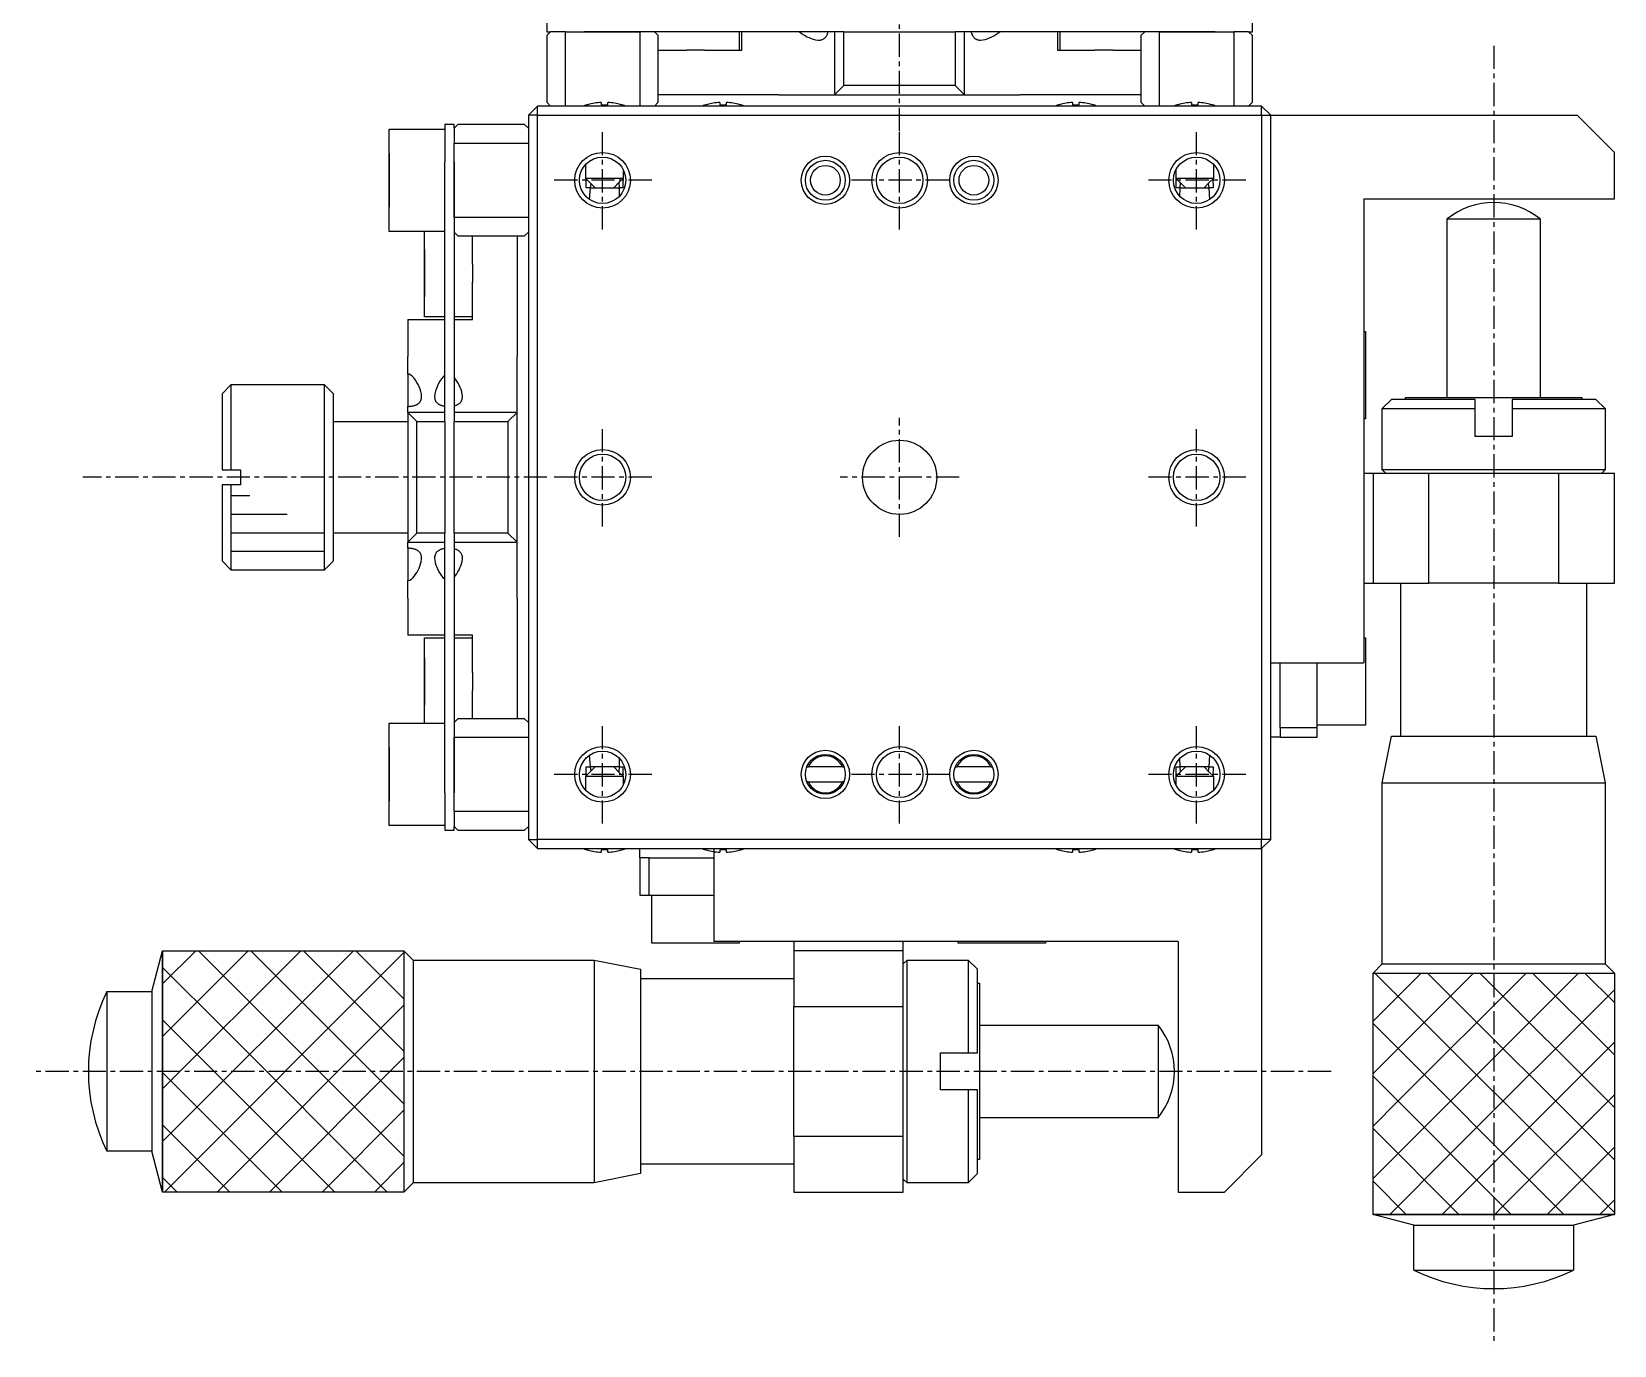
# Model space of a CAD drawing. Extents: x -3 to 342, y 10 to 218.
# Drawn here: x 197 to 282.2, y 79.5 to 150.3 of the extents above; entities that cross this region are included whole.
import ezdxf

# ---------------------------------------------------------------- set-up
doc = ezdxf.new("R2010")
doc.units = 0
doc.linetypes.add('CENTER', pattern=[2, 1.25, -0.25, 0.25, -0.25])
doc.layers.get('0').update_dxf_attribs({"linetype": 'CONTINUOUS'})
doc.layers.add('CENTER', color=1, linetype='CENTER')

msp = doc.modelspace()

# ---------------------------------------------------------------- linework, layer by layer
at = {"color": 7, "linetype": 'CONTINUOUS'}
for p, q in [((224.708, 150.787), (224.708, 150.287)), ((224.708, 150.087), (224.908, 150.287)), ((224.708, 150.287), (224.908, 150.287)), ((224.708, 150.087), (224.708, 146.487)), ((225.708, 150.287), (224.908, 150.287)), ((225.708, 150.287), (226.708, 150.287)), ((225.708, 146.287), (225.708, 150.287)), ((225.708, 150.287), (226.708, 150.287)), ((226.708, 150.287), (229.708, 150.287)), ((229.708, 150.287), (226.708, 150.287)), ((229.708, 150.287), (229.708, 146.287)), ((240.558, 150.287), (229.708, 150.287)), ((230.508, 150.287), (230.708, 150.087)), ((230.708, 146.487), (230.708, 150.087)), ((235.058, 150.287), (235.058, 149.287)), ((235.208, 149.287), (235.208, 150.287)), ((239.751, 150.035), (239.765, 150.058)), ((239.765, 150.058), (239.779, 150.082)), ((239.779, 150.082), (239.792, 150.107)), ((239.792, 150.107), (239.805, 150.134)), ((239.805, 150.134), (239.817, 150.163)), ((239.817, 150.163), (239.828, 150.193)), ((239.828, 150.193), (239.838, 150.224)), ((239.838, 150.224), (239.847, 150.255)), ((239.847, 150.255), (239.855, 150.287)), ((240.208, 150.287), (240.208, 146.887)), ((240.708, 150.287), (240.558, 150.287)), ((240.708, 147.387), (240.708, 150.287)), ((240.708, 150.287), (246.708, 150.287)), ((246.858, 150.287), (246.708, 150.287)), ((246.708, 150.287), (246.708, 147.387)), ((257.708, 150.287), (246.858, 150.287)), ((247.208, 146.887), (247.208, 150.287)), ((247.562, 150.287), (247.568, 150.26)), ((247.568, 150.26), (247.576, 150.233)), ((247.576, 150.233), (247.584, 150.208)), ((247.584, 150.208), (247.592, 150.182)), ((247.592, 150.182), (247.602, 150.157)), ((247.602, 150.157), (247.612, 150.133)), ((247.612, 150.133), (247.623, 150.11)), ((247.623, 150.11), (247.634, 150.087)), ((247.634, 150.087), (247.65, 150.06)), ((247.65, 150.06), (247.667, 150.033)), ((252.208, 150.287), (252.208, 149.287)), ((252.358, 149.287), (252.358, 150.287)), ((256.708, 150.087), (256.908, 150.287)), ((256.708, 150.087), (256.708, 146.487)), ((257.708, 150.287), (260.708, 150.287)), ((257.708, 146.287), (257.708, 150.287)), ((260.708, 150.287), (257.708, 150.287)), ((260.708, 150.287), (261.708, 150.287)), ((260.708, 150.287), (261.708, 150.287)), ((262.508, 150.287), (261.708, 150.287)), ((261.708, 150.287), (261.708, 146.287)), ((262.508, 150.287), (262.708, 150.087)), ((262.508, 150.287), (262.708, 150.287)), ((262.708, 150.287), (262.708, 150.787)), ((262.708, 146.487), (262.708, 150.087)), ((230.708, 149.287), (232.226, 149.287)), ((233.19, 149.287), (232.226, 149.287)), ((233.19, 149.287), (235.208, 149.287)), ((239.171, 149.857), (239.308, 149.838)), ((239.308, 149.838), (239.351, 149.837)), ((239.351, 149.837), (239.353, 149.837)), ((239.353, 149.837), (239.394, 149.839)), ((239.394, 149.839), (239.434, 149.843)), ((239.434, 149.843), (239.473, 149.849)), ((239.473, 149.849), (239.502, 149.856)), ((239.502, 149.856), (239.531, 149.865)), ((239.531, 149.865), (239.559, 149.875)), ((239.559, 149.875), (239.586, 149.888)), ((239.586, 149.888), (239.613, 149.903)), ((239.613, 149.903), (239.639, 149.92)), ((239.639, 149.92), (239.665, 149.939)), ((239.665, 149.939), (239.683, 149.956)), ((239.683, 149.956), (239.701, 149.974)), ((239.701, 149.974), (239.719, 149.993)), ((239.719, 149.993), (239.735, 150.014)), ((239.735, 150.014), (239.751, 150.035)), ((247.667, 150.033), (247.685, 150.009)), ((247.685, 150.009), (247.704, 149.986)), ((247.704, 149.986), (247.724, 149.965)), ((247.724, 149.965), (247.744, 149.946)), ((247.744, 149.946), (247.768, 149.927)), ((247.768, 149.927), (247.792, 149.91)), ((247.792, 149.91), (247.818, 149.894)), ((247.818, 149.894), (247.844, 149.881)), ((247.844, 149.881), (247.871, 149.87)), ((247.871, 149.87), (247.899, 149.86)), ((247.899, 149.86), (247.932, 149.852)), ((247.932, 149.852), (247.965, 149.845)), ((247.965, 149.845), (247.999, 149.841)), ((247.999, 149.841), (248.034, 149.838)), ((248.034, 149.838), (248.066, 149.837)), ((248.066, 149.837), (248.183, 149.846)), ((252.208, 149.287), (254.226, 149.287)), ((255.19, 149.287), (254.226, 149.287)), ((255.19, 149.287), (256.708, 149.287)), ((237.208, 146.887), (230.708, 146.887)), ((237.208, 146.887), (240.208, 146.887)), ((240.708, 147.387), (240.208, 146.887)), ((240.208, 146.887), (247.208, 146.887)), ((246.708, 147.387), (240.708, 147.387)), ((247.208, 146.887), (246.708, 147.387)), ((247.208, 146.887), (250.208, 146.887)), ((256.708, 146.887), (250.208, 146.887)), ((223.708, 145.787), (224.208, 146.287)), ((224.208, 145.787), (223.708, 145.787)), ((223.708, 145.787), (223.708, 144.287)), ((263.208, 146.287), (224.208, 146.287)), ((224.208, 145.787), (224.208, 146.287)), ((224.208, 145.787), (263.208, 145.787)), ((224.208, 106.787), (224.208, 145.787)), ((224.908, 146.287), (224.708, 146.487)), ((226.92, 146.361), (226.922, 146.357)), ((226.92, 146.361), (226.922, 146.357)), ((227.628, 146.477), (227.628, 146.357)), ((227.628, 146.357), (227.988, 146.357)), ((227.988, 146.357), (227.988, 146.477)), ((228.695, 146.357), (228.697, 146.361)), ((228.695, 146.357), (228.697, 146.361)), ((230.708, 146.487), (230.508, 146.287)), ((233.32, 146.361), (233.322, 146.357)), ((233.32, 146.361), (233.322, 146.357)), ((234.028, 146.477), (234.028, 146.357)), ((234.028, 146.357), (234.388, 146.357)), ((234.388, 146.357), (234.388, 146.477)), ((235.095, 146.357), (235.097, 146.361)), ((235.095, 146.357), (235.097, 146.361)), ((252.32, 146.361), (252.322, 146.357)), ((252.32, 146.361), (252.322, 146.357)), ((253.028, 146.477), (253.028, 146.357)), ((253.028, 146.357), (253.388, 146.357)), ((253.388, 146.357), (253.388, 146.477)), ((254.095, 146.357), (254.097, 146.361)), ((254.095, 146.357), (254.097, 146.361)), ((256.908, 146.287), (256.708, 146.487)), ((261.708, 146.287), (257.708, 146.287)), ((261.708, 146.287), (257.708, 146.287)), ((258.72, 146.361), (258.722, 146.357)), ((258.72, 146.361), (258.722, 146.357)), ((259.428, 146.477), (259.428, 146.357)), ((259.428, 146.357), (259.788, 146.357)), ((259.788, 146.357), (259.788, 146.477)), ((260.495, 146.357), (260.497, 146.361)), ((260.495, 146.357), (260.497, 146.361)), ((262.708, 146.487), (262.508, 146.287)), ((263.208, 145.787), (263.208, 146.287)), ((263.208, 146.287), (263.708, 145.787)), ((263.208, 145.787), (263.708, 145.787)), ((263.208, 145.787), (263.208, 106.787)), ((263.708, 145.787), (280.208, 145.787)), ((263.708, 106.787), (263.708, 145.787)), ((280.208, 145.787), (282.208, 143.787)), ((216.208, 142.287), (216.208, 145.037)), ((216.208, 139.537), (216.208, 145.037)), ((216.208, 145.037), (219.208, 145.037)), ((219.708, 145.287), (219.208, 145.287)), ((219.208, 145.287), (219.208, 143.287)), ((219.708, 145.087), (219.908, 145.287)), ((219.708, 145.087), (219.708, 145.287)), ((219.708, 145.087), (219.708, 144.287)), ((223.508, 145.287), (219.908, 145.287)), ((223.508, 145.287), (223.708, 145.087)), ((219.708, 143.287), (219.708, 144.287)), ((219.708, 144.287), (223.708, 144.287)), ((219.708, 143.287), (219.708, 144.287)), ((223.708, 144.287), (223.708, 140.287)), ((223.708, 144.287), (223.708, 140.287)), ((216.208, 143.009), (216.208, 143.731)), ((216.208, 143.731), (216.208, 143.009)), ((219.208, 129.437), (219.208, 143.287)), ((219.708, 140.287), (219.708, 143.287)), ((219.708, 143.287), (219.708, 140.287)), ((282.208, 141.287), (282.208, 143.787)), ((216.208, 141.566), (216.208, 143.009)), ((216.208, 143.009), (216.208, 141.566)), ((226.808, 142.387), (226.808, 143.154)), ((228.805, 142.387), (226.808, 142.387)), ((227.008, 142.187), (226.808, 142.387)), ((228.808, 142.387), (228.608, 142.187)), ((228.808, 142.387), (228.805, 142.387)), ((228.808, 142.88), (228.808, 142.387)), ((258.608, 142.387), (258.608, 142.881)), ((260.608, 142.387), (258.608, 142.387)), ((258.808, 142.187), (258.608, 142.387)), ((260.608, 142.387), (260.408, 142.187)), ((260.608, 143.155), (260.608, 142.387)), ((216.208, 139.537), (216.208, 142.287)), ((216.208, 140.844), (216.208, 141.566)), ((216.208, 141.566), (216.208, 140.844)), ((227.059, 141.887), (226.821, 141.887)), ((227.308, 141.887), (227.008, 142.187)), ((227.008, 141.252), (227.059, 141.887)), ((227.059, 141.887), (227.088, 142.107)), ((227.059, 141.887), (227.308, 141.887)), ((227.308, 141.887), (228.308, 141.887)), ((228.608, 142.187), (228.308, 141.887)), ((228.308, 141.887), (228.592, 141.887)), ((228.579, 142.158), (228.592, 141.887)), ((228.807, 141.887), (228.592, 141.887)), ((228.592, 141.887), (228.608, 141.42)), ((258.825, 141.887), (258.609, 141.887)), ((259.108, 141.887), (258.808, 142.187)), ((258.808, 141.42), (258.825, 141.887)), ((258.825, 141.887), (258.837, 142.158)), ((258.825, 141.887), (259.108, 141.887)), ((259.108, 141.887), (260.108, 141.887)), ((260.408, 142.187), (260.108, 141.887)), ((260.108, 141.887), (260.357, 141.887)), ((260.328, 142.107), (260.357, 141.887)), ((260.595, 141.887), (260.357, 141.887)), ((260.357, 141.887), (260.408, 141.252)), ((268.708, 141.287), (282.208, 141.287)), ((268.708, 141.287), (268.708, 116.287)), ((223.708, 140.287), (219.708, 140.287)), ((219.708, 140.287), (219.708, 129.437)), ((223.708, 140.287), (223.708, 112.287)), ((273.208, 140.21), (278.208, 140.21)), ((273.208, 130.587), (273.208, 140.21)), ((278.208, 140.21), (278.208, 130.587)), ((219.208, 139.537), (216.208, 139.537)), ((218.108, 137.287), (218.108, 139.537)), ((218.108, 134.937), (218.108, 139.537)), ((219.908, 139.287), (219.708, 139.487)), ((219.908, 139.287), (223.508, 139.287)), ((220.708, 137.769), (220.708, 139.287)), ((223.108, 139.287), (223.108, 132.787)), ((223.708, 139.487), (223.508, 139.287)), ((218.108, 137.922), (218.108, 138.557)), ((218.108, 138.557), (218.108, 137.922)), ((218.108, 136.652), (218.108, 137.922)), ((218.108, 137.922), (218.108, 136.652)), ((218.108, 134.937), (218.108, 137.287)), ((220.708, 137.769), (220.708, 136.805)), ((218.108, 136.017), (218.108, 136.652)), ((218.108, 136.652), (218.108, 136.017)), ((220.708, 134.787), (220.708, 136.805)), ((217.208, 134.787), (219.208, 134.787)), ((217.208, 134.787), (217.208, 132.787)), ((219.208, 134.937), (218.108, 134.937)), ((220.708, 134.937), (219.708, 134.937)), ((219.708, 134.787), (220.708, 134.787)), ((268.708, 134.137), (268.808, 134.137)), ((268.808, 134.137), (268.808, 131.787)), ((217.208, 131.851), (217.208, 132.787)), ((223.108, 129.787), (223.108, 132.787)), ((217.281, 131.84), (217.208, 131.851)), ((217.208, 131.851), (217.208, 130.108)), ((217.379, 131.793), (217.281, 131.84)), ((217.462, 131.725), (217.379, 131.793)), ((219.208, 131.772), (219.129, 131.7)), ((268.808, 131.787), (268.808, 129.437)), ((207.208, 130.787), (207.708, 131.287)), ((207.208, 130.787), (207.208, 126.687)), ((207.208, 130.787), (207.208, 126.687)), ((207.708, 126.687), (207.708, 131.287)), ((207.708, 131.287), (212.708, 131.287)), ((212.708, 131.287), (212.708, 121.287)), ((212.708, 131.287), (213.208, 130.787)), ((213.208, 121.787), (213.208, 130.787)), ((217.919, 130.433), (217.929, 130.459)), ((217.929, 130.459), (217.937, 130.485)), ((217.937, 130.485), (217.944, 130.511)), ((217.944, 130.511), (217.95, 130.539)), ((217.958, 130.645), (217.948, 130.77)), ((217.95, 130.539), (217.954, 130.567)), ((217.954, 130.567), (217.956, 130.596)), ((217.956, 130.596), (217.958, 130.636)), ((217.958, 130.636), (217.958, 130.645)), ((218.658, 130.645), (218.659, 130.61)), ((218.659, 130.61), (218.663, 130.563)), ((218.663, 130.563), (218.671, 130.518)), ((218.671, 130.518), (218.679, 130.484)), ((218.679, 130.484), (218.69, 130.451)), ((218.69, 130.451), (218.704, 130.419)), ((220.114, 130.423), (220.126, 130.45)), ((220.126, 130.45), (220.135, 130.478)), ((220.135, 130.478), (220.144, 130.511)), ((220.144, 130.511), (220.15, 130.544)), ((220.158, 130.645), (220.15, 130.762)), ((220.15, 130.544), (220.155, 130.578)), ((220.155, 130.578), (220.157, 130.613)), ((220.157, 130.613), (220.158, 130.645)), ((269.708, 129.987), (270.208, 130.487)), ((274.708, 130.487), (270.208, 130.487)), ((270.958, 130.587), (280.458, 130.587)), ((270.958, 130.487), (270.958, 130.587)), ((274.708, 129.987), (274.708, 130.487)), ((281.208, 130.487), (276.708, 130.487)), ((276.708, 130.487), (276.708, 129.987)), ((280.458, 130.587), (280.458, 130.487)), ((281.208, 130.487), (281.708, 129.987)), ((217.208, 129.787), (217.208, 130.108)), ((217.208, 130.108), (217.235, 130.108)), ((219.208, 129.787), (217.208, 129.787)), ((217.708, 129.287), (217.208, 129.787)), ((217.208, 129.787), (217.208, 127.537)), ((217.235, 130.108), (217.262, 130.109)), ((217.262, 130.109), (217.288, 130.11)), ((217.288, 130.11), (217.314, 130.112)), ((217.314, 130.112), (217.343, 130.114)), ((217.343, 130.114), (217.371, 130.117)), ((217.371, 130.117), (217.399, 130.121)), ((217.399, 130.121), (217.416, 130.123)), ((217.416, 130.123), (217.434, 130.126)), ((217.434, 130.126), (217.467, 130.132)), ((217.467, 130.132), (217.499, 130.139)), ((217.499, 130.139), (217.531, 130.146)), ((217.531, 130.146), (217.556, 130.153)), ((217.556, 130.153), (217.581, 130.16)), ((217.581, 130.16), (217.604, 130.168)), ((217.604, 130.168), (217.633, 130.179)), ((217.633, 130.179), (217.661, 130.191)), ((217.661, 130.191), (217.688, 130.203)), ((217.688, 130.203), (217.714, 130.216)), ((217.714, 130.216), (217.734, 130.228)), ((217.734, 130.228), (217.752, 130.24)), ((217.752, 130.24), (217.771, 130.252)), ((217.771, 130.252), (217.792, 130.268)), ((217.792, 130.268), (217.813, 130.286)), ((217.813, 130.286), (217.835, 130.307)), ((217.835, 130.307), (217.855, 130.33)), ((217.855, 130.33), (217.873, 130.353)), ((217.873, 130.353), (217.889, 130.377)), ((217.889, 130.377), (217.903, 130.4)), ((217.903, 130.4), (217.911, 130.416)), ((217.911, 130.416), (217.919, 130.433)), ((218.704, 130.419), (218.716, 130.396)), ((218.716, 130.396), (218.73, 130.373)), ((218.73, 130.373), (218.745, 130.35)), ((218.745, 130.35), (218.762, 130.329)), ((218.762, 130.329), (218.777, 130.312)), ((218.777, 130.312), (218.793, 130.296)), ((218.793, 130.296), (218.81, 130.28)), ((218.81, 130.28), (218.828, 130.265)), ((218.828, 130.265), (218.848, 130.25)), ((218.848, 130.25), (218.869, 130.236)), ((218.869, 130.236), (218.891, 130.223)), ((218.891, 130.223), (218.915, 130.21)), ((218.915, 130.21), (218.938, 130.198)), ((218.938, 130.198), (218.963, 130.187)), ((218.963, 130.187), (218.989, 130.177)), ((218.989, 130.177), (219.015, 130.167)), ((219.015, 130.167), (219.044, 130.158)), ((219.044, 130.158), (219.073, 130.149)), ((219.073, 130.149), (219.103, 130.142)), ((219.103, 130.142), (219.134, 130.135)), ((219.134, 130.135), (219.159, 130.13)), ((219.159, 130.13), (219.183, 130.126)), ((219.183, 130.126), (219.208, 130.122)), ((219.708, 130.141), (219.735, 130.147)), ((223.108, 129.787), (219.708, 129.787)), ((219.735, 130.147), (219.762, 130.155)), ((219.762, 130.155), (219.788, 130.163)), ((219.788, 130.163), (219.813, 130.171)), ((219.813, 130.171), (219.838, 130.181)), ((219.838, 130.181), (219.862, 130.191)), ((219.862, 130.191), (219.886, 130.202)), ((219.886, 130.202), (219.908, 130.213)), ((219.908, 130.213), (219.936, 130.229)), ((219.936, 130.229), (219.962, 130.246)), ((219.962, 130.246), (219.987, 130.264)), ((219.987, 130.264), (220.01, 130.283)), ((220.01, 130.283), (220.031, 130.303)), ((220.031, 130.303), (220.05, 130.324)), ((220.05, 130.324), (220.069, 130.347)), ((220.069, 130.347), (220.086, 130.372)), ((220.086, 130.372), (220.101, 130.397)), ((220.101, 130.397), (220.114, 130.423)), ((223.108, 129.787), (222.608, 129.287)), ((223.108, 122.787), (223.108, 129.787)), ((269.708, 129.987), (274.708, 129.987)), ((269.708, 126.687), (269.708, 129.987)), ((274.708, 128.487), (274.708, 129.987)), ((276.708, 129.987), (281.708, 129.987)), ((276.708, 129.987), (276.708, 128.487)), ((281.708, 129.987), (281.708, 126.687)), ((213.208, 129.287), (217.208, 129.287)), ((217.708, 129.287), (219.208, 129.287)), ((217.708, 123.287), (217.708, 129.287)), ((219.208, 129.287), (219.208, 129.437)), ((219.208, 129.287), (219.208, 123.287)), ((219.708, 129.437), (219.708, 129.287)), ((219.708, 129.287), (222.608, 129.287)), ((219.708, 123.287), (219.708, 129.287)), ((222.608, 129.287), (222.608, 123.287)), ((268.808, 129.437), (268.708, 129.437)), ((276.708, 128.487), (274.708, 128.487)), ((217.208, 127.537), (217.208, 125.037)), ((207.208, 126.687), (207.708, 126.687)), ((207.708, 126.687), (208.208, 126.687)), ((208.208, 126.687), (208.208, 125.887)), ((208.208, 126.687), (208.208, 125.887)), ((269.208, 126.487), (268.708, 126.487)), ((272.208, 126.487), (269.208, 126.487)), ((269.208, 126.487), (269.208, 120.587)), ((275.708, 126.687), (269.708, 126.687)), ((269.908, 126.487), (269.708, 126.687)), ((272.208, 120.587), (272.208, 126.487)), ((279.208, 126.487), (272.208, 126.487)), ((281.708, 126.687), (275.708, 126.687)), ((279.208, 126.487), (279.208, 120.587)), ((282.208, 126.487), (279.208, 126.487)), ((281.708, 126.687), (281.508, 126.487)), ((282.208, 120.587), (282.208, 126.487)), ((207.208, 125.887), (207.208, 121.787)), ((207.208, 125.887), (207.208, 121.787)), ((207.708, 125.887), (207.208, 125.887)), ((207.708, 121.287), (207.708, 125.887)), ((208.208, 125.887), (207.708, 125.887)), ((217.208, 125.037), (217.208, 122.787)), ((217.208, 123.287), (213.208, 123.287)), ((217.208, 122.787), (217.708, 123.287)), ((217.208, 122.787), (219.208, 122.787)), ((217.208, 122.466), (217.208, 122.787)), ((219.208, 123.287), (217.708, 123.287)), ((219.208, 123.137), (219.208, 123.287)), ((219.208, 109.287), (219.208, 123.137)), ((222.608, 123.287), (219.708, 123.287)), ((219.708, 123.287), (219.708, 123.137)), ((219.708, 123.137), (219.708, 112.287)), ((219.708, 122.787), (223.108, 122.787)), ((222.608, 123.287), (223.108, 122.787)), ((223.108, 119.787), (223.108, 122.787)), ((217.243, 122.466), (217.208, 122.466)), ((217.208, 122.466), (217.208, 120.724)), ((217.277, 122.465), (217.243, 122.466)), ((217.311, 122.463), (217.277, 122.465)), ((217.345, 122.46), (217.311, 122.463)), ((217.376, 122.457), (217.345, 122.46)), ((217.407, 122.453), (217.376, 122.457)), ((217.438, 122.448), (217.407, 122.453)), ((217.468, 122.443), (217.438, 122.448)), ((217.496, 122.437), (217.468, 122.443)), ((217.524, 122.43), (217.496, 122.437)), ((217.551, 122.423), (217.524, 122.43)), ((217.578, 122.415), (217.551, 122.423)), ((217.609, 122.405), (217.578, 122.415)), ((217.639, 122.393), (217.609, 122.405)), ((217.667, 122.381), (217.639, 122.393)), ((217.695, 122.368), (217.667, 122.381)), ((217.72, 122.355), (217.695, 122.368)), ((217.744, 122.341), (217.72, 122.355)), ((217.767, 122.326), (217.744, 122.341)), ((217.788, 122.31), (217.767, 122.326)), ((217.808, 122.293), (217.788, 122.31)), ((217.827, 122.275), (217.808, 122.293)), ((217.845, 122.257), (217.827, 122.275)), ((217.861, 122.238), (217.845, 122.257)), ((217.88, 122.212), (217.861, 122.238)), ((217.897, 122.185), (217.88, 122.212)), ((217.912, 122.157), (217.897, 122.185)), ((217.927, 122.121), (217.912, 122.157)), ((217.938, 122.085), (217.927, 122.121)), ((217.947, 122.047), (217.938, 122.085)), ((217.954, 122.008), (217.947, 122.047)), ((217.957, 121.968), (217.954, 122.008)), ((217.958, 121.93), (217.957, 121.968)), ((217.957, 121.881), (217.958, 121.93)), ((218.659, 121.95), (218.658, 121.93)), ((218.658, 121.93), (218.666, 121.819)), ((218.661, 121.993), (218.659, 121.95)), ((218.667, 122.034), (218.661, 121.993)), ((218.675, 122.073), (218.667, 122.034)), ((218.683, 122.102), (218.675, 122.073)), ((218.693, 122.129), (218.683, 122.102)), ((218.704, 122.156), (218.693, 122.129)), ((218.718, 122.182), (218.704, 122.156)), ((218.732, 122.206), (218.718, 122.182)), ((218.749, 122.229), (218.732, 122.206)), ((218.766, 122.251), (218.749, 122.229)), ((218.786, 122.272), (218.766, 122.251)), ((218.808, 122.292), (218.786, 122.272)), ((218.831, 122.311), (218.808, 122.292)), ((218.855, 122.329), (218.831, 122.311)), ((218.88, 122.345), (218.855, 122.329)), ((218.908, 122.361), (218.88, 122.345)), ((218.928, 122.372), (218.908, 122.361)), ((218.95, 122.382), (218.928, 122.372)), ((218.973, 122.391), (218.95, 122.382)), ((218.996, 122.4), (218.973, 122.391)), ((219.02, 122.409), (218.996, 122.4)), ((219.046, 122.417), (219.02, 122.409)), ((219.072, 122.425), (219.046, 122.417)), ((219.099, 122.432), (219.072, 122.425)), ((219.125, 122.438), (219.099, 122.432)), ((219.153, 122.443), (219.125, 122.438)), ((219.18, 122.448), (219.153, 122.443)), ((219.208, 122.453), (219.18, 122.448)), ((219.741, 122.426), (219.708, 122.434)), ((219.772, 122.417), (219.741, 122.426)), ((219.803, 122.407), (219.772, 122.417)), ((219.833, 122.396), (219.803, 122.407)), ((219.861, 122.384), (219.833, 122.396)), ((219.889, 122.371), (219.861, 122.384)), ((219.914, 122.358), (219.889, 122.371)), ((219.938, 122.344), (219.914, 122.358)), ((219.96, 122.33), (219.938, 122.344)), ((219.982, 122.314), (219.96, 122.33)), ((220.002, 122.298), (219.982, 122.314)), ((220.022, 122.281), (220.002, 122.298)), ((220.04, 122.262), (220.022, 122.281)), ((220.056, 122.244), (220.04, 122.262)), ((220.076, 122.219), (220.056, 122.244)), ((220.093, 122.192), (220.076, 122.219)), ((220.108, 122.165), (220.093, 122.192)), ((220.12, 122.138), (220.108, 122.165)), ((220.131, 122.11), (220.12, 122.138)), ((220.139, 122.081), (220.131, 122.11)), ((220.146, 122.052), (220.139, 122.081)), ((220.153, 122.013), (220.146, 122.052)), ((220.157, 121.973), (220.153, 122.013)), ((220.158, 121.932), (220.157, 121.973)), ((220.157, 121.887), (220.158, 121.93)), ((220.158, 121.93), (220.158, 121.932)), ((207.708, 121.287), (207.208, 121.787)), ((212.708, 121.287), (207.708, 121.287)), ((213.208, 121.787), (212.708, 121.287)), ((217.937, 121.739), (217.957, 121.881)), ((220.139, 121.75), (220.157, 121.887)), ((217.208, 120.724), (217.322, 120.75)), ((217.208, 119.787), (217.208, 120.724)), ((217.322, 120.75), (217.41, 120.805)), ((217.41, 120.805), (217.502, 120.889)), ((219.122, 120.882), (219.198, 120.811)), ((219.198, 120.811), (219.208, 120.803)), ((268.708, 120.587), (269.208, 120.587)), ((269.208, 120.587), (272.208, 120.587)), ((270.708, 112.337), (270.708, 120.587)), ((279.208, 120.587), (272.208, 120.587)), ((279.208, 120.587), (282.208, 120.587)), ((280.708, 120.587), (280.708, 112.337)), ((217.208, 119.787), (217.208, 117.787)), ((223.108, 119.787), (223.108, 113.287)), ((219.208, 117.787), (217.208, 117.787)), ((220.708, 117.787), (219.708, 117.787)), ((220.708, 115.769), (220.708, 117.787)), ((218.108, 115.287), (218.108, 117.637)), ((218.108, 113.037), (218.108, 117.637)), ((218.108, 117.637), (219.208, 117.637)), ((219.708, 117.637), (220.708, 117.637)), ((268.708, 117.637), (268.808, 117.637)), ((268.808, 117.637), (268.808, 115.287)), ((218.108, 115.922), (218.108, 116.557)), ((218.108, 116.557), (218.108, 115.922)), ((263.708, 116.287), (268.708, 116.287)), ((264.208, 112.787), (264.208, 116.287)), ((266.208, 112.787), (266.208, 116.287)), ((218.108, 114.652), (218.108, 115.922)), ((218.108, 115.922), (218.108, 114.652)), ((218.108, 113.037), (218.108, 115.287)), ((220.708, 115.769), (220.708, 114.805)), ((268.808, 115.287), (268.808, 112.937)), ((218.108, 114.017), (218.108, 114.652)), ((218.108, 114.652), (218.108, 114.017)), ((220.708, 113.287), (220.708, 114.805)), ((216.208, 110.287), (216.208, 113.037)), ((216.208, 107.537), (216.208, 113.037)), ((216.208, 113.037), (219.208, 113.037)), ((219.708, 113.087), (219.908, 113.287)), ((223.508, 113.287), (219.908, 113.287)), ((223.508, 113.287), (223.708, 113.087)), ((266.208, 112.787), (264.208, 112.787)), ((264.208, 112.787), (264.208, 112.287)), ((268.808, 112.937), (266.208, 112.937)), ((266.208, 112.287), (266.208, 112.787)), ((216.208, 111.009), (216.208, 111.731)), ((216.208, 111.731), (216.208, 111.009)), ((219.708, 112.287), (223.708, 112.287)), ((219.708, 109.287), (219.708, 112.287)), ((219.708, 112.287), (219.708, 109.287)), ((223.708, 112.287), (223.708, 108.287)), ((223.708, 112.287), (223.708, 108.287)), ((264.208, 112.287), (263.708, 112.287)), ((264.208, 112.287), (266.208, 112.287)), ((269.708, 109.837), (270.208, 112.337)), ((270.208, 112.337), (281.208, 112.337)), ((281.208, 112.337), (281.708, 109.837)), ((216.208, 109.566), (216.208, 111.009)), ((216.208, 111.009), (216.208, 109.566)), ((227.059, 110.687), (227.008, 111.323)), ((228.608, 111.155), (228.592, 110.687)), ((258.825, 110.687), (258.808, 111.155)), ((260.408, 111.323), (260.357, 110.687)), ((216.208, 107.537), (216.208, 110.287)), ((226.808, 110.187), (227.008, 110.387)), ((226.808, 110.187), (228.808, 110.187)), ((226.808, 109.42), (226.808, 110.187)), ((226.821, 110.687), (227.059, 110.687)), ((227.008, 110.387), (227.308, 110.687)), ((227.308, 110.687), (227.059, 110.687)), ((227.088, 110.467), (227.059, 110.687)), ((228.308, 110.687), (227.308, 110.687)), ((228.592, 110.687), (228.308, 110.687)), ((228.308, 110.687), (228.608, 110.387)), ((228.592, 110.687), (228.579, 110.416)), ((228.592, 110.687), (228.807, 110.687)), ((228.608, 110.387), (228.808, 110.187)), ((228.808, 110.187), (228.808, 109.694)), ((238.71, 110.687), (238.792, 110.687)), ((240.625, 110.687), (238.792, 110.687)), ((240.625, 110.687), (240.707, 110.687)), ((246.71, 110.687), (246.792, 110.687)), ((248.625, 110.687), (246.792, 110.687)), ((248.625, 110.687), (248.707, 110.687)), ((258.608, 110.187), (258.808, 110.387)), ((258.608, 110.187), (258.612, 110.187)), ((258.608, 109.694), (258.608, 110.187)), ((258.609, 110.687), (258.825, 110.687)), ((258.612, 110.187), (260.608, 110.187)), ((258.808, 110.387), (259.108, 110.687)), ((259.108, 110.687), (258.825, 110.687)), ((258.837, 110.416), (258.825, 110.687)), ((260.108, 110.687), (259.108, 110.687)), ((260.357, 110.687), (260.108, 110.687)), ((260.108, 110.687), (260.408, 110.387)), ((260.357, 110.687), (260.328, 110.467)), ((260.357, 110.687), (260.595, 110.687)), ((260.408, 110.387), (260.608, 110.187)), ((260.608, 110.187), (260.608, 109.42)), ((216.208, 108.844), (216.208, 109.566)), ((216.208, 109.566), (216.208, 108.844)), ((219.208, 109.287), (219.208, 107.287)), ((219.708, 108.287), (219.708, 109.287)), ((219.708, 108.287), (219.708, 109.287)), ((238.792, 109.887), (238.71, 109.887)), ((238.792, 109.887), (240.625, 109.887)), ((240.707, 109.887), (240.625, 109.887)), ((246.792, 109.887), (246.71, 109.887)), ((246.792, 109.887), (248.625, 109.887)), ((248.707, 109.887), (248.625, 109.887)), ((269.708, 109.837), (281.708, 109.837)), ((269.708, 100.087), (269.708, 109.837)), ((281.708, 109.837), (281.708, 100.087)), ((223.708, 108.287), (219.708, 108.287)), ((219.708, 108.287), (219.708, 107.487)), ((223.708, 108.287), (223.708, 106.787)), ((219.208, 107.537), (216.208, 107.537)), ((219.908, 107.287), (219.708, 107.487)), ((219.708, 107.287), (219.708, 107.487)), ((223.708, 107.487), (223.508, 107.287)), ((219.208, 107.287), (219.708, 107.287)), ((219.908, 107.287), (223.508, 107.287)), ((223.708, 106.787), (224.208, 106.787)), ((224.208, 106.287), (223.708, 106.787)), ((263.208, 106.787), (224.208, 106.787)), ((224.208, 106.287), (224.208, 106.787)), ((263.208, 106.287), (263.208, 106.787)), ((263.708, 106.787), (263.208, 106.787)), ((263.708, 106.787), (263.208, 106.287)), ((224.208, 106.287), (263.208, 106.287)), ((226.922, 106.218), (226.92, 106.213)), ((226.922, 106.218), (226.92, 106.213)), ((227.988, 106.218), (227.628, 106.218)), ((227.628, 106.218), (227.628, 106.097)), ((227.988, 106.097), (227.988, 106.218)), ((228.697, 106.213), (228.695, 106.218)), ((228.697, 106.213), (228.695, 106.218)), ((229.708, 105.787), (229.708, 106.287)), ((229.708, 105.787), (229.708, 103.787)), ((230.208, 105.787), (229.708, 105.787)), ((230.208, 103.787), (230.208, 105.787)), ((230.208, 105.787), (233.708, 105.787)), ((233.322, 106.218), (233.32, 106.213)), ((233.322, 106.218), (233.32, 106.213)), ((233.708, 106.287), (233.708, 101.287)), ((234.388, 106.218), (234.028, 106.218)), ((234.028, 106.218), (234.028, 106.097)), ((234.388, 106.097), (234.388, 106.218)), ((235.097, 106.213), (235.095, 106.218)), ((235.097, 106.213), (235.095, 106.218)), ((252.322, 106.218), (252.32, 106.213)), ((252.322, 106.218), (252.32, 106.213)), ((253.388, 106.218), (253.028, 106.218)), ((253.028, 106.218), (253.028, 106.097)), ((253.388, 106.097), (253.388, 106.218)), ((254.097, 106.213), (254.095, 106.218)), ((254.097, 106.213), (254.095, 106.218)), ((258.722, 106.218), (258.72, 106.213)), ((258.722, 106.218), (258.72, 106.213)), ((259.788, 106.218), (259.428, 106.218)), ((259.428, 106.218), (259.428, 106.097)), ((259.788, 106.097), (259.788, 106.218)), ((260.497, 106.213), (260.495, 106.218)), ((260.497, 106.213), (260.495, 106.218)), ((263.208, 106.287), (263.208, 89.787)), ((229.708, 103.787), (230.208, 103.787)), ((230.208, 103.787), (233.708, 103.787)), ((230.358, 101.187), (230.358, 103.787)), ((203.419, 98.587), (204.008, 100.787)), ((204.008, 100.787), (204.008, 87.787)), ((204.008, 100.787), (217.008, 100.787)), ((204.008, 87.787), (204.008, 100.787)), ((204.008, 100.787), (217.008, 100.787)), ((217.008, 100.787), (217.008, 87.787)), ((217.008, 100.787), (217.508, 100.287)), ((217.008, 100.787), (217.008, 87.787)), ((232.708, 101.187), (230.358, 101.187)), ((235.058, 101.187), (232.708, 101.187)), ((258.708, 101.287), (233.708, 101.287)), ((235.058, 101.287), (235.058, 101.187)), ((238.008, 101.287), (238.008, 100.787)), ((243.908, 100.787), (238.008, 100.787)), ((238.008, 100.787), (238.008, 97.787)), ((243.908, 100.787), (243.908, 101.287)), ((243.908, 97.787), (243.908, 100.787)), ((246.858, 101.187), (246.858, 101.287)), ((249.208, 101.187), (246.858, 101.187)), ((251.558, 101.187), (249.208, 101.187)), ((251.558, 101.287), (251.558, 101.187)), ((258.708, 101.287), (258.708, 87.787)), ((217.508, 100.287), (217.508, 88.287)), ((217.508, 100.287), (227.258, 100.287)), ((227.258, 100.287), (227.258, 88.287)), ((227.258, 100.287), (229.758, 99.787)), ((229.758, 99.787), (229.758, 88.787)), ((243.908, 100.087), (244.108, 100.287)), ((244.108, 94.287), (244.108, 100.287)), ((244.108, 100.287), (247.408, 100.287)), ((247.408, 100.287), (247.408, 95.287)), ((247.408, 100.287), (247.908, 99.787)), ((247.908, 95.287), (247.908, 99.787)), ((269.208, 99.587), (269.708, 100.087)), ((269.708, 100.087), (281.708, 100.087)), ((281.708, 100.087), (282.208, 99.587)), ((229.758, 99.287), (238.008, 99.287)), ((247.908, 99.037), (248.008, 99.037)), ((248.008, 99.037), (248.008, 89.537)), ((269.208, 99.587), (282.208, 99.587)), ((269.208, 86.587), (269.208, 99.587)), ((269.208, 99.587), (282.208, 99.587)), ((269.208, 86.587), (269.208, 99.587)), ((282.208, 99.587), (282.208, 86.587)), ((282.208, 99.587), (282.208, 86.587)), ((201.008, 98.587), (201.008, 89.987)), ((201.008, 98.587), (203.419, 98.587)), ((203.419, 98.587), (203.419, 89.987)), ((238.008, 97.787), (243.908, 97.787)), ((238.008, 90.787), (238.008, 97.787)), ((243.908, 90.787), (243.908, 97.787)), ((248.008, 96.787), (257.631, 96.787)), ((257.631, 96.787), (257.631, 91.787)), ((245.908, 95.287), (247.408, 95.287)), ((245.908, 93.287), (245.908, 95.287)), ((247.408, 95.287), (247.908, 95.287)), ((244.108, 88.287), (244.108, 94.287)), ((247.408, 93.287), (245.908, 93.287)), ((247.408, 93.287), (247.408, 88.287)), ((247.908, 93.287), (247.408, 93.287)), ((247.908, 88.787), (247.908, 93.287)), ((257.631, 91.787), (248.008, 91.787)), ((243.908, 90.787), (238.008, 90.787)), ((238.008, 90.787), (238.008, 87.787)), ((243.908, 87.787), (243.908, 90.787)), ((203.419, 89.987), (201.008, 89.987)), ((204.008, 87.787), (203.419, 89.987)), ((248.008, 89.537), (247.908, 89.537)), ((263.208, 89.787), (261.208, 87.787)), ((229.758, 88.787), (227.258, 88.287)), ((238.008, 89.287), (229.758, 89.287)), ((247.908, 88.787), (247.408, 88.287)), ((217.508, 88.287), (217.008, 87.787)), ((227.258, 88.287), (217.508, 88.287)), ((244.108, 88.287), (243.908, 88.487)), ((247.408, 88.287), (244.108, 88.287)), ((217.008, 87.787), (204.008, 87.787)), ((217.008, 87.787), (204.008, 87.787)), ((238.008, 87.787), (243.908, 87.787)), ((258.708, 87.787), (261.208, 87.787)), ((269.208, 86.587), (282.208, 86.587)), ((271.408, 85.998), (269.208, 86.587)), ((282.208, 86.587), (269.208, 86.587)), ((282.208, 86.587), (280.008, 85.998)), ((271.408, 85.998), (280.008, 85.998)), ((271.408, 83.587), (271.408, 85.998)), ((280.008, 85.998), (280.008, 83.587)), ((271.408, 83.587), (280.008, 83.587))]:
    msp.add_line(p, q, dxfattribs=at)
at = {"color": 3, "linetype": 'CONTINUOUS'}
for p, q in [((226.821, 141.887), (226.831, 142.381)), ((228.805, 142.384), (228.807, 141.887)), ((258.609, 141.887), (258.612, 142.384)), ((226.466, 142.145), (226.458, 142.287)), ((260.585, 142.364), (260.595, 141.887)), ((208.708, 125.287), (207.708, 125.287)), ((210.708, 124.287), (207.708, 124.287)), ((212.708, 123.287), (207.708, 123.287)), ((212.708, 122.287), (207.708, 122.287)), ((226.831, 110.21), (226.821, 110.687)), ((228.807, 110.687), (228.805, 110.191)), ((258.612, 110.191), (258.609, 110.687)), ((260.595, 110.687), (260.585, 110.194)), ((204.008, 90.514), (214.282, 100.787)), ((204.008, 93.342), (211.453, 100.787)), ((204.008, 96.171), (208.625, 100.787)), ((204.008, 98.999), (205.796, 100.787)), ((204.11, 87.787), (217.008, 100.686)), ((208.695, 98.029), (205.938, 100.787)), ((210.11, 99.444), (208.766, 100.787)), ((217.008, 95.373), (211.594, 100.787)), ((217.008, 98.202), (214.423, 100.787)), ((207.281, 96.615), (204.008, 99.888)), ((217.008, 92.545), (210.11, 99.444)), ((271.794, 99.587), (269.208, 97.002)), ((274.622, 99.587), (269.208, 94.173)), ((282.208, 86.689), (269.31, 99.587)), ((277.45, 99.587), (270.552, 92.689)), ((280.279, 99.587), (271.966, 91.274)), ((282.208, 89.517), (272.138, 99.587)), ((282.208, 92.346), (274.967, 99.587)), ((282.208, 95.174), (277.795, 99.587)), ((282.208, 98.003), (280.624, 99.587)), ((282.208, 98.688), (273.38, 89.86)), ((206.938, 87.787), (217.008, 97.857)), ((217.008, 89.717), (208.695, 98.029)), ((205.867, 95.201), (204.008, 97.06)), ((216.109, 87.787), (207.281, 96.615)), ((279.482, 86.587), (269.208, 96.861)), ((282.208, 95.86), (274.794, 88.446)), ((213.281, 87.787), (205.867, 95.201)), ((209.767, 87.787), (217.008, 95.029)), ((204.453, 93.787), (204.008, 94.231)), ((210.452, 87.787), (204.453, 93.787)), ((276.653, 86.587), (269.208, 94.032)), ((282.208, 93.031), (276.209, 87.032)), ((212.595, 87.787), (217.008, 92.2)), ((270.552, 92.689), (269.208, 91.345)), ((207.624, 87.787), (204.008, 91.403)), ((271.966, 91.274), (269.208, 88.517)), ((273.825, 86.587), (269.208, 91.204)), ((273.38, 89.86), (270.107, 86.587)), ((282.208, 90.203), (278.593, 86.587)), ((215.424, 87.787), (217.008, 89.372)), ((204.795, 87.787), (204.008, 88.575)), ((270.996, 86.587), (269.208, 88.375)), ((274.794, 88.446), (272.936, 86.587)), ((276.209, 87.032), (275.764, 86.587)), ((282.208, 87.374), (281.421, 86.587))]:
    msp.add_line(p, q, dxfattribs=at)
for centre, radius in [((227.708, 142.287), 1.5), ((239.708, 142.287), 1.3), ((243.708, 142.287), 1.5), ((247.708, 142.287), 1.3), ((259.708, 142.287), 1.5), ((227.708, 126.287), 1.5), ((259.708, 126.287), 1.5), ((227.708, 110.287), 1.5), ((243.708, 110.287), 1.5), ((259.708, 110.287), 1.5), ((239.708, 110.287), 1.3), ((247.708, 110.287), 1.3)]:
    msp.add_circle(centre, radius, dxfattribs=at)
at = {"color": 7, "linetype": 'CONTINUOUS'}
for centre, radius in [((227.708, 142.287), 1.25), ((239.708, 142.287), 1.075), ((243.708, 142.287), 1.25), ((247.708, 142.287), 1.075), ((259.708, 142.287), 1.25), ((239.708, 142.287), 0.8), ((247.708, 142.287), 0.8), ((243.708, 126.287), 2), ((227.708, 126.287), 1.25), ((259.708, 126.287), 1.25), ((227.708, 110.287), 1.25), ((239.708, 110.287), 1.075), ((243.708, 110.287), 1.25), ((247.708, 110.287), 1.075), ((259.708, 110.287), 1.25)]:
    msp.add_circle(centre, radius, dxfattribs=at)
for centre, radius, start, end in [((239.637, 151.841), 2.039, 229.65317, 256.76419), ((247.802, 151.807), 1.998, 280.9829, 310.46697), ((227.808, 143.287), 3.2, 106.12253, 110.36413), ((227.808, 143.287), 3.195, 93.22971, 106.10671), ((227.808, 143.287), 3.195, 73.89329, 86.77029), ((227.808, 143.287), 3.2, 69.63587, 73.87747), ((234.208, 143.287), 3.2, 106.12253, 110.36413), ((234.208, 143.287), 3.195, 93.22971, 106.10671), ((234.208, 143.287), 3.195, 73.89329, 86.77029), ((234.208, 143.287), 3.2, 69.63587, 73.87747), ((253.208, 143.287), 3.2, 106.12253, 110.36413), ((253.208, 143.287), 3.195, 93.22971, 106.10671), ((253.208, 143.287), 3.195, 73.89329, 86.77029), ((253.208, 143.287), 3.2, 69.63587, 73.87747), ((259.608, 143.287), 3.2, 106.12253, 110.36413), ((259.608, 143.287), 3.195, 93.22971, 106.10671), ((259.608, 143.287), 3.195, 73.89329, 86.77029), ((259.608, 143.287), 3.2, 69.63587, 73.87747), ((275.708, 137.087), 4, 51.31783, 128.6822), ((216.026, 130.393), 1.959, 11.11377, 42.87218), ((220.499, 130.457), 1.85, 137.77735, 174.15388), ((218.189, 130.381), 1.998, 10.9829, 40.46697), ((215.955, 122.217), 2.039, 319.36781, 346.44244), ((220.61, 122.185), 1.978, 190.66989, 221.22807), ((218.154, 122.216), 2.039, 319.65317, 346.76419), ((239.708, 110.287), 1, 23.57818, 156.42182), ((247.708, 110.287), 1, 23.57818, 156.42182), ((239.708, 110.287), 1, 203.57818, 336.42182), ((247.708, 110.287), 1, 203.57818, 336.42182), ((227.808, 109.287), 3.2, 249.63587, 253.87747), ((227.808, 109.287), 3.195, 253.89329, 266.77029), ((227.808, 109.287), 3.195, 273.22971, 286.10671), ((227.808, 109.287), 3.2, 286.12253, 290.36413), ((234.208, 109.287), 3.2, 249.63587, 253.87747), ((234.208, 109.287), 3.195, 253.89329, 266.77029), ((234.208, 109.287), 3.195, 273.22971, 286.10671), ((234.208, 109.287), 3.2, 286.12253, 290.36413), ((253.208, 109.287), 3.2, 249.63587, 253.87747), ((253.208, 109.287), 3.195, 253.89329, 266.77029), ((253.208, 109.287), 3.195, 273.22971, 286.10671), ((253.208, 109.287), 3.2, 286.12253, 290.36413), ((259.608, 109.287), 3.2, 249.63587, 253.87747), ((259.608, 109.287), 3.195, 253.89329, 266.77029), ((259.608, 109.287), 3.195, 273.22971, 286.10671), ((259.608, 109.287), 3.2, 286.12253, 290.36413), ((209.753, 94.287), 9.745, 153.8162, 206.18378), ((254.508, 94.287), 4, 321.31783, 38.68221), ((275.708, 92.332), 9.745, 243.8162, 296.18379)]:
    msp.add_arc(centre, radius, start, end, dxfattribs=at)
at = {"layer": 'CENTER', "color": 1, "linetype": 'CENTER'}
for p, q in [((243.708, 144.937), (243.708, 169.937)), ((275.708, 149.532), (275.708, 79.532)), ((227.708, 139.637), (227.708, 144.937)), ((243.708, 139.637), (243.708, 144.937)), ((259.708, 139.637), (259.708, 144.937)), ((230.358, 142.287), (225.058, 142.287)), ((246.358, 142.287), (241.058, 142.287)), ((262.358, 142.287), (257.058, 142.287)), ((227.708, 123.637), (227.708, 128.937)), ((243.708, 123.087), (243.708, 129.487)), ((259.708, 123.637), (259.708, 128.937)), ((224.708, 126.287), (199.708, 126.287)), ((230.358, 126.287), (225.058, 126.287)), ((246.908, 126.287), (240.508, 126.287)), ((262.358, 126.287), (257.058, 126.287)), ((227.708, 107.637), (227.708, 112.937)), ((243.708, 107.637), (243.708, 112.937)), ((259.708, 107.637), (259.708, 112.937)), ((230.358, 110.287), (225.058, 110.287)), ((246.358, 110.287), (241.058, 110.287)), ((262.358, 110.287), (257.058, 110.287)), ((266.953, 94.287), (196.953, 94.287))]:
    msp.add_line(p, q, dxfattribs=at)

doc.saveas('drawing.dxf')
